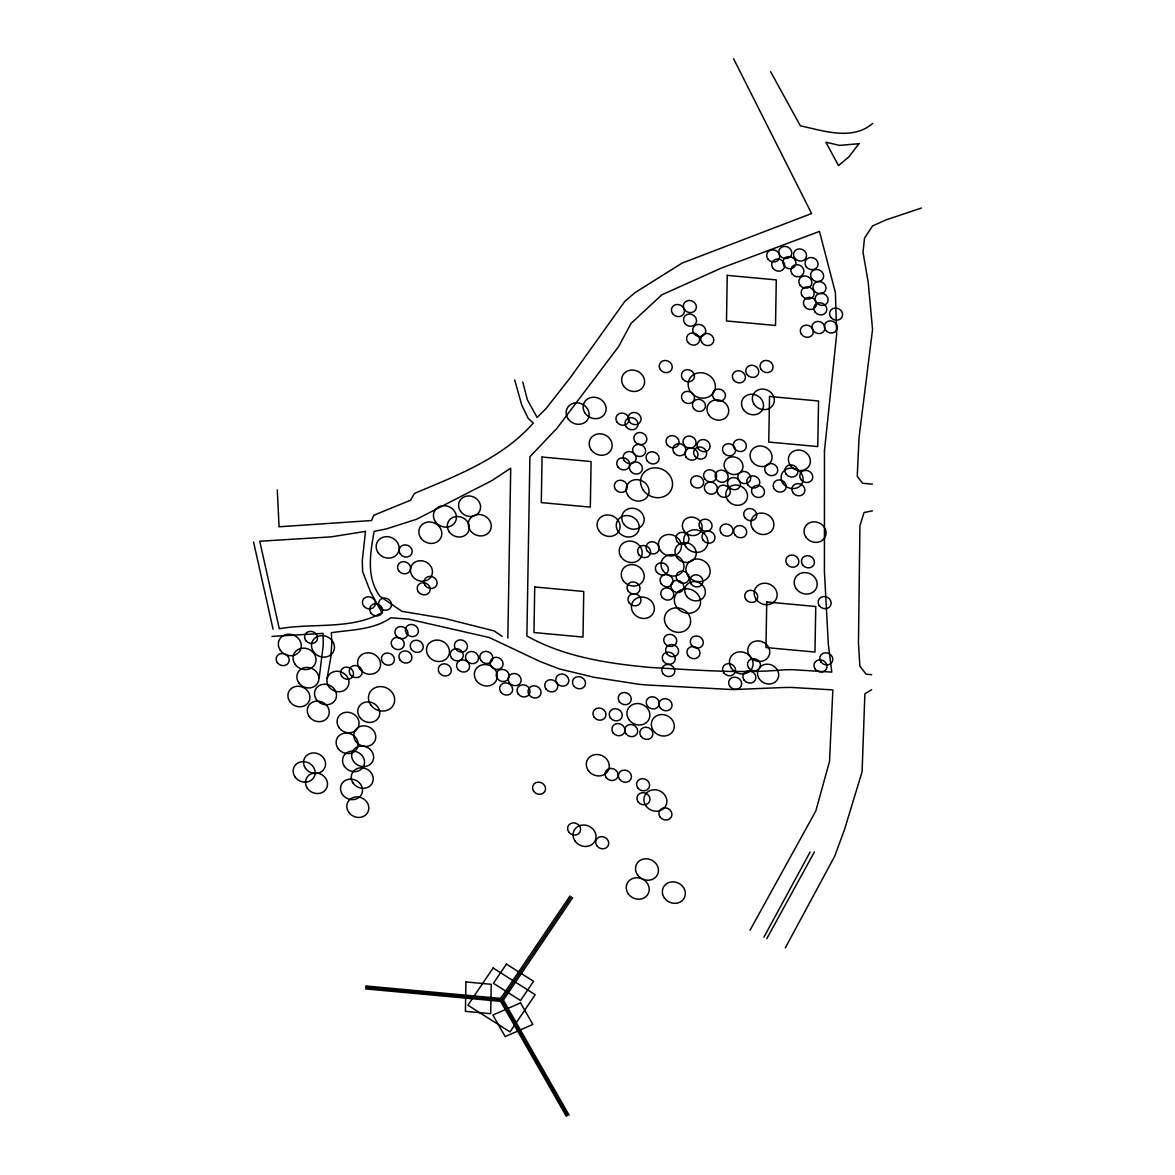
<?xml version="1.0" encoding="UTF-8"?>
<svg xmlns="http://www.w3.org/2000/svg" width="1175" height="1175" viewBox="0 0 1175 1175"><rect width="100%" height="100%" fill="white"/><g stroke="black" fill="none" stroke-linecap="round" stroke-linejoin="round"><path stroke-width="1.5" d="M507.835 638.054L510.714 468.208L491.928 480.56L416.479 519.291L386.399 528.912L374.12 531.379C370.345 553.028 365.924 577.175 379.951 596.298L401.968 611.338L445.163 618.549L494.352 630.99L502.107 636.424M319.159 678.107L323.198 645.604L323.11 633.369L271.998 636.424M327.091 678.416L330.821 657.295L331.864 642.373L331.306 632.708C351.633 629.668 373.239 629.991 390.893 617.8L408.724 619.152L489.241 637.511L539.736 661.378L559.285 668.913L594.139 677.314L638.333 684.188A301.99 271.19 25.3 0 0 647.19 684.996L732.877 689.593L782.697 687.551A247.426 222.192 25.3 0 1 791.524 687.434L832.869 689.901L829.506 761.459L815.788 811.044L750.002 930.248M785.326 947.828L834.691 856.267L844.678 829.065L862.083 771.725L864.888 693.793L871.644 689.696M763.926 937.18L810.089 852.066M814.393 851.963L766.805 938.605M500.197 999.102L570.007 895.938M365.66 987.426L501.563 999.954L571.358 896.804M502.915 1000.821L572.71 897.656M872.658 123.463C852.183 141 823.469 130.733 800.351 125.813L770.58 71.646M921.435 208.034L886.258 219.813L872.599 225.879L864.536 238.07L863.008 252.199L868.193 282.22L872.555 329.455L859.043 437.688L857.251 476.36L862.714 483.351L872.467 484.115M872.452 510.846L864.036 512.535L859.924 525.783L858.47 642.842L859.85 666.078L866.166 674.244L871.644 674.67M365.675 985.957L501.578 998.486M365.631 988.909L501.534 1001.423M502.944 999.352L569.038 1115.031M501.563 999.954L567.657 1115.648M500.168 1000.571L566.277 1116.25M733.597 58.75L811.602 213.542L682.087 263.097L634.852 292.751L624.748 301.461L570.653 377.175L546.052 408.577L537.122 417.478L527.355 399.779L522.802 382.066M514.679 379.951L521.773 405.169L528.251 418.462L533.274 423.103C501.945 458.558 456.928 475.493 414.437 493.412L410.633 500.197L373.841 515.223L371.52 520.54L279.062 526.782L277.285 489.902M253.565 541.983L273.055 629.198M824.468 450.833L824.409 571.197L828.316 644.194L831.783 672.129L793.198 669.706A221.825 199.207 25.3 0 0 784.959 669.765C740.103 673.804 695.159 669.912 650.333 667.459C607.93 663.508 564.602 657.104 526.885 635.998L529.91 456.737L557.082 428.141L618.623 346.537L631.107 323.331L661.76 294.852L721.538 268.003L819.474 231.431L835.396 292.604L836.673 334.185L824.468 450.833M465.917 981.947L465.418 1011.352L490.709 1013.687L491.209 984.283L465.917 981.947M534.728 586.971L533.964 632.547L582.991 637.07L583.755 591.48L534.728 586.971M542.072 457.031L541.293 502.606L590.32 507.13L591.098 461.555L542.072 457.031M727.266 275.376L726.488 320.951L775.515 325.475L776.278 279.9L727.266 275.376M769.522 396.474L768.758 442.064L817.771 446.573L818.549 400.998L769.522 396.474M766.732 601.967L765.968 647.557L814.98 652.066L815.758 606.491L766.732 601.967M365.513 531.379L362.282 560.681L362.634 571.637L370.478 591.847L381.978 612.66C351.472 630.064 312.873 622.765 279.298 628.742L259.748 541.234L331.1 536.872L365.513 531.379M493.118 967.994L467.929 1005.212L510.009 1031.914L535.183 994.696L493.118 967.994M506.425 964.102L493.427 983.299L520.569 1000.527L533.567 981.316L506.425 964.102M858.925 143.703L848.923 156.862L838.524 165.558L825.863 142.219L839.655 145.406L858.925 143.703M520.525 1002.892L492.883 1015.068L505.191 1036.6L532.833 1024.424L520.525 1002.892M617.037 422.222A6.668 5.992 25.3 0 0 628.346 422.251A6.668 5.992 25.3 0 0 621.913 413.057A6.668 5.992 25.3 0 0 617.037 422.222M629.212 421.59A6.668 5.992 25.3 0 0 640.522 421.634A6.668 5.992 25.3 0 0 634.089 412.44A6.668 5.992 25.3 0 0 629.212 421.59M626.128 426.731A6.668 5.992 25.3 0 0 637.423 426.775A6.668 5.992 25.3 0 0 630.99 417.566A6.668 5.992 25.3 0 0 626.128 426.731M617.83 466.857A6.668 5.992 25.3 0 0 629.139 466.901A6.668 5.992 25.3 0 0 622.706 457.707A6.668 5.992 25.3 0 0 617.83 466.857M624.263 460.659A6.668 5.992 25.3 0 0 635.572 460.703A6.668 5.992 25.3 0 0 629.139 451.508A6.668 5.992 25.3 0 0 624.263 460.659M630.505 471.028A6.668 5.992 25.3 0 0 641.814 471.058A6.668 5.992 25.3 0 0 635.381 461.863A6.668 5.992 25.3 0 0 630.505 471.028M633.736 453.462A6.668 5.992 25.3 0 0 645.046 453.506A6.668 5.992 25.3 0 0 638.613 444.312A6.668 5.992 25.3 0 0 633.736 453.462M667.18 444.723A6.668 5.992 25.3 0 0 678.489 444.752A6.668 5.992 25.3 0 0 672.056 435.558A6.668 5.992 25.3 0 0 667.18 444.723M673.995 452.757A6.668 5.992 25.3 0 0 685.289 452.786A6.668 5.992 25.3 0 0 678.856 443.592A6.668 5.992 25.3 0 0 673.995 452.757M684.144 445.149A6.668 5.992 25.3 0 0 695.453 445.193A6.668 5.992 25.3 0 0 689.02 435.998A6.668 5.992 25.3 0 0 684.144 445.149M704.706 478.886A6.668 5.992 25.3 0 0 716.016 478.93A6.668 5.992 25.3 0 0 709.582 469.736A6.668 5.992 25.3 0 0 704.706 478.886M705.47 491.165A6.668 5.992 25.3 0 0 716.779 491.194A6.668 5.992 25.3 0 0 710.346 482A6.668 5.992 25.3 0 0 705.47 491.165M716.265 479.253A6.668 5.992 25.3 0 0 727.575 479.297A6.668 5.992 25.3 0 0 721.142 470.088A6.668 5.992 25.3 0 0 716.265 479.253M718.38 494.322A6.668 5.992 25.3 0 0 729.69 494.352A6.668 5.992 25.3 0 0 723.257 485.157A6.668 5.992 25.3 0 0 718.38 494.322M728.588 486.67A6.668 5.992 25.3 0 0 739.898 486.714A6.668 5.992 25.3 0 0 733.464 477.52A6.668 5.992 25.3 0 0 728.588 486.67M725.724 470.103A9.65 8.666 25.3 0 0 742.071 470.162A9.65 8.666 25.3 0 0 732.774 456.855A9.65 8.666 25.3 0 0 725.724 470.103M727.722 500.212A11.089 9.958 25.3 0 0 746.507 500.271A11.089 9.958 25.3 0 0 735.814 484.996A11.089 9.958 25.3 0 0 727.722 500.212M752.632 494.455A6.668 5.992 25.3 0 0 763.941 494.499A6.668 5.992 25.3 0 0 757.508 485.304A6.668 5.992 25.3 0 0 752.632 494.455M684.085 530.938A10.076 9.047 25.3 0 0 701.181 530.997A10.076 9.047 25.3 0 0 691.458 517.103A10.076 9.047 25.3 0 0 684.085 530.938M700.168 528.295A6.668 5.992 25.3 0 0 711.477 528.324A6.668 5.992 25.3 0 0 705.044 519.13A6.668 5.992 25.3 0 0 700.168 528.295M677.079 541.44A6.668 5.992 25.3 0 0 688.388 541.484A6.668 5.992 25.3 0 0 681.955 532.29A6.668 5.992 25.3 0 0 677.079 541.44M685.803 546.698A12.338 11.074 25.3 0 0 706.718 546.772A12.338 11.074 25.3 0 0 694.807 529.763A12.338 11.074 25.3 0 0 685.803 546.698M703.105 540.192A6.668 5.992 25.3 0 0 714.415 540.221A6.668 5.992 25.3 0 0 707.982 531.027A6.668 5.992 25.3 0 0 703.105 540.192M676.829 557.449A10.839 9.738 25.3 0 0 695.218 557.508A10.839 9.738 25.3 0 0 684.746 542.556A10.839 9.738 25.3 0 0 676.829 557.449M688.036 575.97A12.367 11.104 25.3 0 0 708.995 576.044A12.367 11.104 25.3 0 0 697.069 558.992A12.367 11.104 25.3 0 0 688.036 575.97M677.255 580.259A6.668 5.992 25.3 0 0 688.565 580.303A6.668 5.992 25.3 0 0 682.132 571.109A6.668 5.992 25.3 0 0 677.255 580.259M691.062 583.916A6.668 5.992 25.3 0 0 702.356 583.946A6.668 5.992 25.3 0 0 695.923 574.751A6.668 5.992 25.3 0 0 691.062 583.916M686.553 596.033A10.516 9.444 25.3 0 0 704.398 596.092A10.516 9.444 25.3 0 0 694.249 581.596A10.516 9.444 25.3 0 0 686.553 596.033M676.624 607.123A13.366 12 25.3 0 0 699.287 607.196A13.366 12 25.3 0 0 686.391 588.763A13.366 12 25.3 0 0 676.624 607.123M621.237 557.141A11.706 10.516 25.3 0 0 641.08 557.214A11.706 10.516 25.3 0 0 629.785 541.073A11.706 10.516 25.3 0 0 621.237 557.141M628.14 591.054A6.668 5.992 25.3 0 0 639.435 591.084A6.668 5.992 25.3 0 0 633.002 581.889A6.668 5.992 25.3 0 0 628.14 591.054M629.08 602.819A6.668 5.992 25.3 0 0 640.39 602.863A6.668 5.992 25.3 0 0 633.957 593.669A6.668 5.992 25.3 0 0 629.08 602.819M623.705 523.947A11.442 10.281 25.3 0 0 643.107 524.006A11.442 10.281 25.3 0 0 632.077 508.232A11.442 10.281 25.3 0 0 623.705 523.947M643.371 490.21A16.303 14.629 25.3 0 0 670.998 490.298A16.303 14.629 25.3 0 0 655.283 467.826A16.303 14.629 25.3 0 0 643.371 490.21M765.85 472.629A6.668 5.992 25.3 0 0 777.16 472.673A6.668 5.992 25.3 0 0 770.727 463.479A6.668 5.992 25.3 0 0 765.85 472.629M774.296 489.05A6.668 5.992 25.3 0 0 785.605 489.079A6.668 5.992 25.3 0 0 779.172 479.885A6.668 5.992 25.3 0 0 774.296 489.05M785.972 474.01A6.668 5.992 25.3 0 0 797.282 474.054A6.668 5.992 25.3 0 0 790.848 464.859A6.668 5.992 25.3 0 0 785.972 474.01M793.007 492.751A6.668 5.992 25.3 0 0 804.317 492.795A6.668 5.992 25.3 0 0 797.884 483.601A6.668 5.992 25.3 0 0 793.007 492.751M800.865 479.488A6.668 5.992 25.3 0 0 812.175 479.532A6.668 5.992 25.3 0 0 805.742 470.338A6.668 5.992 25.3 0 0 800.865 479.488M723.668 672.746A6.668 5.992 25.3 0 0 734.977 672.79A6.668 5.992 25.3 0 0 728.544 663.596A6.668 5.992 25.3 0 0 723.668 672.746M729.763 686.303A6.668 5.992 25.3 0 0 741.072 686.347A6.668 5.992 25.3 0 0 734.639 677.138A6.668 5.992 25.3 0 0 729.763 686.303M731.511 668.384A12.058 10.825 25.3 0 0 751.956 668.457A12.058 10.825 25.3 0 0 740.323 651.831A12.058 10.825 25.3 0 0 731.511 668.384M743.995 680.017A6.668 5.992 25.3 0 0 755.305 680.061A6.668 5.992 25.3 0 0 748.872 670.866A6.668 5.992 25.3 0 0 743.995 680.017M749.694 656.282A11.207 10.061 25.3 0 0 768.7 656.355A11.207 10.061 25.3 0 0 757.89 640.889A11.207 10.061 25.3 0 0 749.694 656.282M759.358 679.003A10.81 9.708 25.3 0 0 777.688 679.077A10.81 9.708 25.3 0 0 767.26 664.169A10.81 9.708 25.3 0 0 759.358 679.003M690.548 391.76A13.85 12.44 25.3 0 0 714.048 391.833A13.85 12.44 25.3 0 0 700.682 372.725A13.85 12.44 25.3 0 0 690.548 391.76M708.892 415.069A11.089 9.958 25.3 0 0 727.692 415.127A11.089 9.958 25.3 0 0 717 399.838A11.089 9.958 25.3 0 0 708.892 415.069M619.357 701.651A6.668 5.992 25.3 0 0 630.667 701.681A6.668 5.992 25.3 0 0 624.233 692.486A6.668 5.992 25.3 0 0 619.357 701.651M625.776 733.611A6.668 5.992 25.3 0 0 637.085 733.655A6.668 5.992 25.3 0 0 630.652 724.461A6.668 5.992 25.3 0 0 625.776 733.611M647.337 705.896A6.668 5.992 25.3 0 0 658.646 705.94A6.668 5.992 25.3 0 0 652.213 696.746A6.668 5.992 25.3 0 0 647.337 705.896M628.933 719.614A11.706 10.516 25.3 0 0 648.776 719.673A11.706 10.516 25.3 0 0 637.482 703.531A11.706 10.516 25.3 0 0 628.933 719.614M653.359 730.63A11.706 10.516 25.3 0 0 673.202 730.688A11.706 10.516 25.3 0 0 661.907 714.547A11.706 10.516 25.3 0 0 653.359 730.63M420.856 538.018A11.706 10.516 25.3 0 0 440.713 538.091A11.706 10.516 25.3 0 0 429.418 521.95A11.706 10.516 25.3 0 0 420.856 538.018M435.455 521.729A11.706 10.516 25.3 0 0 455.312 521.803A11.706 10.516 25.3 0 0 444.018 505.661A11.706 10.516 25.3 0 0 435.455 521.729M470.279 530.527A11.706 10.516 25.3 0 0 490.137 530.601A11.706 10.516 25.3 0 0 478.842 514.459A11.706 10.516 25.3 0 0 470.279 530.527M359.609 668.854A11.706 10.516 25.3 0 0 379.466 668.913A11.706 10.516 25.3 0 0 368.172 652.771A11.706 10.516 25.3 0 0 359.609 668.854M640.962 736.343A6.668 5.992 25.3 0 0 652.272 736.387A6.668 5.992 25.3 0 0 645.839 727.193A6.668 5.992 25.3 0 0 640.962 736.343M613.042 732.701A6.668 5.992 25.3 0 0 624.351 732.73A6.668 5.992 25.3 0 0 617.918 723.536A6.668 5.992 25.3 0 0 613.042 732.701M594.065 717.132A6.668 5.992 25.3 0 0 605.375 717.176A6.668 5.992 25.3 0 0 598.927 707.982A6.668 5.992 25.3 0 0 594.065 717.132M610.339 717.808A6.668 5.992 25.3 0 0 621.648 717.852A6.668 5.992 25.3 0 0 615.215 708.657A6.668 5.992 25.3 0 0 610.339 717.808M411.367 649.364A6.668 5.992 25.3 0 0 422.677 649.408A6.668 5.992 25.3 0 0 416.244 640.199A6.668 5.992 25.3 0 0 411.367 649.364M382.507 662.142A6.668 5.992 25.3 0 0 393.816 662.186A6.668 5.992 25.3 0 0 387.383 652.992A6.668 5.992 25.3 0 0 382.507 662.142M392.332 646.573A6.668 5.992 25.3 0 0 403.642 646.602A6.668 5.992 25.3 0 0 397.209 637.408A6.668 5.992 25.3 0 0 392.332 646.573M400.043 660.027A6.668 5.992 25.3 0 0 411.353 660.071A6.668 5.992 25.3 0 0 404.92 650.877A6.668 5.992 25.3 0 0 400.043 660.027M451.391 657.838A6.668 5.992 25.3 0 0 462.7 657.883A6.668 5.992 25.3 0 0 456.267 648.688A6.668 5.992 25.3 0 0 451.391 657.838M439.406 672.952A6.668 5.992 25.3 0 0 450.715 672.981A6.668 5.992 25.3 0 0 444.282 663.787A6.668 5.992 25.3 0 0 439.406 672.952M480.942 660.497A6.668 5.992 25.3 0 0 492.252 660.541A6.668 5.992 25.3 0 0 485.818 651.332A6.668 5.992 25.3 0 0 480.942 660.497M500.741 692.016A6.668 5.992 25.3 0 0 512.05 692.06A6.668 5.992 25.3 0 0 505.617 682.866A6.668 5.992 25.3 0 0 500.741 692.016M529.176 694.939A6.668 5.992 25.3 0 0 540.485 694.968A6.668 5.992 25.3 0 0 534.052 685.774A6.668 5.992 25.3 0 0 529.176 694.939M545.846 688.844A6.668 5.992 25.3 0 0 557.156 688.873A6.668 5.992 25.3 0 0 550.722 679.679A6.668 5.992 25.3 0 0 545.846 688.844M556.906 683.13A6.668 5.992 25.3 0 0 568.215 683.174A6.668 5.992 25.3 0 0 561.782 673.98A6.668 5.992 25.3 0 0 556.906 683.13M573.591 685.745A6.668 5.992 25.3 0 0 584.9 685.789A6.668 5.992 25.3 0 0 578.467 676.594A6.668 5.992 25.3 0 0 573.591 685.745M476.374 680.604A11.706 10.516 25.3 0 0 496.217 680.663A11.706 10.516 25.3 0 0 484.923 664.521A11.706 10.516 25.3 0 0 476.374 680.604M428.508 656.135A11.706 10.516 25.3 0 0 448.351 656.208A11.706 10.516 25.3 0 0 437.056 640.067A11.706 10.516 25.3 0 0 428.508 656.135M378.174 552.735A11.706 10.516 25.3 0 0 398.031 552.808A11.706 10.516 25.3 0 0 386.737 536.652A11.706 10.516 25.3 0 0 378.174 552.735M663.053 570.697A11.706 10.516 25.3 0 0 682.895 570.756A11.706 10.516 25.3 0 0 671.601 554.615A11.706 10.516 25.3 0 0 663.053 570.697M660.467 550.561A11.706 10.516 25.3 0 0 680.325 550.634A11.706 10.516 25.3 0 0 669.03 534.478A11.706 10.516 25.3 0 0 660.467 550.561M756.201 599.294A11.706 10.516 25.3 0 0 776.058 599.367A11.706 10.516 25.3 0 0 764.763 583.226A11.706 10.516 25.3 0 0 756.201 599.294M796.209 588.675A11.706 10.516 25.3 0 0 816.067 588.734A11.706 10.516 25.3 0 0 804.772 572.592A11.706 10.516 25.3 0 0 796.209 588.675M623.661 386.09A11.706 10.516 25.3 0 0 643.503 386.164A11.706 10.516 25.3 0 0 632.209 370.022A11.706 10.516 25.3 0 0 623.661 386.09M585.165 413.292A11.706 10.516 25.3 0 0 605.008 413.365A11.706 10.516 25.3 0 0 593.713 397.223A11.706 10.516 25.3 0 0 585.165 413.292M623.279 580.67A11.706 10.516 25.3 0 0 643.122 580.744A11.706 10.516 25.3 0 0 631.827 564.602A11.706 10.516 25.3 0 0 623.279 580.67M691.414 645.075A6.668 5.992 25.3 0 0 702.723 645.119A6.668 5.992 25.3 0 0 696.29 635.925A6.668 5.992 25.3 0 0 691.414 645.075M688.051 655.635A6.668 5.992 25.3 0 0 699.36 655.665A6.668 5.992 25.3 0 0 692.927 646.47A6.668 5.992 25.3 0 0 688.051 655.635M662.891 673.554A6.668 5.992 25.3 0 0 674.2 673.598A6.668 5.992 25.3 0 0 667.767 664.404A6.668 5.992 25.3 0 0 662.891 673.554M663.39 661.246A6.668 5.992 25.3 0 0 674.685 661.29A6.668 5.992 25.3 0 0 668.252 652.096A6.668 5.992 25.3 0 0 663.39 661.246M664.844 643.445A6.668 5.992 25.3 0 0 676.154 643.489A6.668 5.992 25.3 0 0 669.721 634.294A6.668 5.992 25.3 0 0 664.844 643.445M752.94 529.117A11.706 10.516 25.3 0 0 772.783 529.191A11.706 10.516 25.3 0 0 761.488 513.049A11.706 10.516 25.3 0 0 752.94 529.117M744.832 517.646A6.668 5.992 25.3 0 0 756.142 517.676A6.668 5.992 25.3 0 0 749.709 508.481A6.668 5.992 25.3 0 0 744.832 517.646M721.127 533.112A6.668 5.992 25.3 0 0 732.436 533.156A6.668 5.992 25.3 0 0 726.003 523.962A6.668 5.992 25.3 0 0 721.127 533.112M734.772 534.713A6.668 5.992 25.3 0 0 746.081 534.757A6.668 5.992 25.3 0 0 739.648 525.548A6.668 5.992 25.3 0 0 734.772 534.713M745.817 599.426A6.668 5.992 25.3 0 0 757.126 599.456A6.668 5.992 25.3 0 0 750.693 590.261A6.668 5.992 25.3 0 0 745.817 599.426M633.413 613.071A11.706 10.516 25.3 0 0 653.256 613.144A11.706 10.516 25.3 0 0 641.976 597.003A11.706 10.516 25.3 0 0 633.413 613.071M656.487 571.902A6.668 5.992 25.3 0 0 667.782 571.946A6.668 5.992 25.3 0 0 661.349 562.752A6.668 5.992 25.3 0 0 656.487 571.902M661.173 583.725A6.668 5.992 25.3 0 0 672.482 583.755A6.668 5.992 25.3 0 0 666.049 574.56A6.668 5.992 25.3 0 0 661.173 583.725M661.863 597.047A6.668 5.992 25.3 0 0 673.172 597.076A6.668 5.992 25.3 0 0 666.739 587.882A6.668 5.992 25.3 0 0 661.863 597.047M671.968 589.483A6.668 5.992 25.3 0 0 683.277 589.527A6.668 5.992 25.3 0 0 676.844 580.332A6.668 5.992 25.3 0 0 671.968 589.483M638.745 554.585A6.668 5.992 25.3 0 0 650.054 554.629A6.668 5.992 25.3 0 0 643.621 545.435A6.668 5.992 25.3 0 0 638.745 554.585M647.19 550.884A6.668 5.992 25.3 0 0 658.485 550.913A6.668 5.992 25.3 0 0 652.052 541.719A6.668 5.992 25.3 0 0 647.19 550.884M599.103 531.012A11.706 10.516 25.3 0 0 618.961 531.071A11.706 10.516 25.3 0 0 607.666 514.929A11.706 10.516 25.3 0 0 599.103 531.012M618.27 531.614A11.706 10.516 25.3 0 0 638.128 531.688A11.706 10.516 25.3 0 0 626.833 515.531A11.706 10.516 25.3 0 0 618.27 531.614M591.216 449.849A11.706 10.516 25.3 0 0 611.059 449.922A11.706 10.516 25.3 0 0 599.764 433.781A11.706 10.516 25.3 0 0 591.216 449.849M568.157 418.902A11.706 10.516 25.3 0 0 588.014 418.961A11.706 10.516 25.3 0 0 576.719 402.819A11.706 10.516 25.3 0 0 568.157 418.902M628.082 495.703A11.706 10.516 25.3 0 0 647.924 495.762A11.706 10.516 25.3 0 0 636.63 479.62A11.706 10.516 25.3 0 0 628.082 495.703M615.436 489.343A6.668 5.992 25.3 0 0 626.745 489.387A6.668 5.992 25.3 0 0 620.312 480.193A6.668 5.992 25.3 0 0 615.436 489.343M723.609 452.801A6.668 5.992 25.3 0 0 734.918 452.83A6.668 5.992 25.3 0 0 728.485 443.636A6.668 5.992 25.3 0 0 723.609 452.801M647.19 460.908A6.668 5.992 25.3 0 0 658.499 460.938A6.668 5.992 25.3 0 0 652.066 451.743A6.668 5.992 25.3 0 0 647.19 460.908M672.541 313.593A6.668 5.992 25.3 0 0 683.85 313.622A6.668 5.992 25.3 0 0 677.417 304.428A6.668 5.992 25.3 0 0 672.541 313.593M684.482 309.598A6.668 5.992 25.3 0 0 695.791 309.627A6.668 5.992 25.3 0 0 689.358 300.433A6.668 5.992 25.3 0 0 684.482 309.598M687.698 342.101A6.668 5.992 25.3 0 0 699.008 342.131A6.668 5.992 25.3 0 0 692.574 332.936A6.668 5.992 25.3 0 0 687.698 342.101M693.837 333.524A6.668 5.992 25.3 0 0 705.147 333.553A6.668 5.992 25.3 0 0 698.714 324.359A6.668 5.992 25.3 0 0 693.837 333.524M701.872 342.571A6.668 5.992 25.3 0 0 713.181 342.615A6.668 5.992 25.3 0 0 706.748 333.421A6.668 5.992 25.3 0 0 701.872 342.571M363.53 605.845A6.668 5.992 25.3 0 0 374.84 605.889A6.668 5.992 25.3 0 0 368.407 596.694A6.668 5.992 25.3 0 0 363.53 605.845M370.771 612.895A6.668 5.992 25.3 0 0 382.081 612.939A6.668 5.992 25.3 0 0 375.647 603.744A6.668 5.992 25.3 0 0 370.771 612.895M379.657 607.196A6.668 5.992 25.3 0 0 390.952 607.225A6.668 5.992 25.3 0 0 384.519 598.031A6.668 5.992 25.3 0 0 379.657 607.196M305.676 640.463A6.668 5.992 25.3 0 0 316.971 640.507A6.668 5.992 25.3 0 0 310.538 631.313A6.668 5.992 25.3 0 0 305.676 640.463M277.285 662.597A6.668 5.992 25.3 0 0 288.595 662.641A6.668 5.992 25.3 0 0 282.162 653.432A6.668 5.992 25.3 0 0 277.285 662.597M280.355 650.304A11.706 10.516 25.3 0 0 300.213 650.363A11.706 10.516 25.3 0 0 288.918 634.221A11.706 10.516 25.3 0 0 280.355 650.304M295.057 664.227A11.706 10.516 25.3 0 0 314.9 664.286A11.706 10.516 25.3 0 0 303.605 648.145A11.706 10.516 25.3 0 0 295.057 664.227M313.505 651.728A11.706 10.516 25.3 0 0 333.362 651.787A11.706 10.516 25.3 0 0 322.067 635.646A11.706 10.516 25.3 0 0 313.505 651.728M783.035 483.468A11.207 10.061 25.3 0 0 802.04 483.527A11.207 10.061 25.3 0 0 791.23 468.076A11.207 10.061 25.3 0 0 783.035 483.468M805.991 537.21A11.207 10.061 25.3 0 0 824.997 537.283A11.207 10.061 25.3 0 0 814.172 521.817A11.207 10.061 25.3 0 0 805.991 537.21M339.017 727.619A11.207 10.061 25.3 0 0 358.022 727.678A11.207 10.061 25.3 0 0 347.213 712.226A11.207 10.061 25.3 0 0 339.017 727.619M359.726 717.279A11.207 10.061 25.3 0 0 378.732 717.337A11.207 10.061 25.3 0 0 367.922 701.886A11.207 10.061 25.3 0 0 359.726 717.279M355.687 741.234A11.207 10.061 25.3 0 0 374.693 741.308A11.207 10.061 25.3 0 0 363.883 725.842A11.207 10.061 25.3 0 0 355.687 741.234M338.048 748.431A11.207 10.061 25.3 0 0 357.053 748.49A11.207 10.061 25.3 0 0 346.243 733.038A11.207 10.061 25.3 0 0 338.048 748.431M353.572 761.429A11.207 10.061 25.3 0 0 372.578 761.488A11.207 10.061 25.3 0 0 361.753 746.037A11.207 10.061 25.3 0 0 353.572 761.429M344.466 766.467A11.207 10.061 25.3 0 0 363.472 766.541A11.207 10.061 25.3 0 0 352.647 751.075A11.207 10.061 25.3 0 0 344.466 766.467M353.176 783.182A11.207 10.061 25.3 0 0 372.181 783.24A11.207 10.061 25.3 0 0 361.371 767.789A11.207 10.061 25.3 0 0 353.176 783.182M342.439 794.476A11.207 10.061 25.3 0 0 361.445 794.55A11.207 10.061 25.3 0 0 350.635 779.084A11.207 10.061 25.3 0 0 342.439 794.476M348.755 812.292A11.207 10.061 25.3 0 0 367.76 812.351A11.207 10.061 25.3 0 0 356.95 796.9A11.207 10.061 25.3 0 0 348.755 812.292M752.015 461.393A11.207 10.061 25.3 0 0 771.02 461.452A11.207 10.061 25.3 0 0 760.21 446.001A11.207 10.061 25.3 0 0 752.015 461.393M790.32 465.418A11.207 10.061 25.3 0 0 809.325 465.476A11.207 10.061 25.3 0 0 798.515 450.025A11.207 10.061 25.3 0 0 790.32 465.418M743.452 409.634A11.207 10.061 25.3 0 0 762.457 409.693A11.207 10.061 25.3 0 0 751.648 394.242A11.207 10.061 25.3 0 0 743.452 409.634M754.277 404.479A11.207 10.061 25.3 0 0 773.282 404.553A11.207 10.061 25.3 0 0 762.472 389.087A11.207 10.061 25.3 0 0 754.277 404.479M815.098 668.986A6.668 5.992 25.3 0 0 826.407 669.016A6.668 5.992 25.3 0 0 819.974 659.821A6.668 5.992 25.3 0 0 815.098 668.986M820.884 661.922A6.668 5.992 25.3 0 0 832.194 661.966A6.668 5.992 25.3 0 0 825.761 652.771A6.668 5.992 25.3 0 0 820.884 661.922M748.607 667.797A6.668 5.992 25.3 0 0 759.917 667.841A6.668 5.992 25.3 0 0 753.483 658.646A6.668 5.992 25.3 0 0 748.607 667.797M660.144 707.761A6.668 5.992 25.3 0 0 671.454 707.805A6.668 5.992 25.3 0 0 665.021 698.611A6.668 5.992 25.3 0 0 660.144 707.761M518.146 693.896A6.668 5.992 25.3 0 0 529.455 693.94A6.668 5.992 25.3 0 0 523.022 684.746A6.668 5.992 25.3 0 0 518.146 693.896M509.245 682.631A6.668 5.992 25.3 0 0 520.554 682.66A6.668 5.992 25.3 0 0 514.121 673.466A6.668 5.992 25.3 0 0 509.245 682.631M491.194 666.445A6.668 5.992 25.3 0 0 502.489 666.475A6.668 5.992 25.3 0 0 496.056 657.28A6.668 5.992 25.3 0 0 491.194 666.445M497.289 678.518A6.668 5.992 25.3 0 0 508.584 678.548A6.668 5.992 25.3 0 0 502.151 669.353A6.668 5.992 25.3 0 0 497.289 678.518M457.677 669.03A6.668 5.992 25.3 0 0 468.987 669.06A6.668 5.992 25.3 0 0 462.553 659.865A6.668 5.992 25.3 0 0 457.677 669.03M466.622 660.614A6.668 5.992 25.3 0 0 477.931 660.644A6.668 5.992 25.3 0 0 471.498 651.449A6.668 5.992 25.3 0 0 466.622 660.614M455.548 648.997A6.668 5.992 25.3 0 0 466.857 649.026A6.668 5.992 25.3 0 0 460.424 639.832A6.668 5.992 25.3 0 0 455.548 648.997M406.506 633.575A6.668 5.992 25.3 0 0 417.815 633.619A6.668 5.992 25.3 0 0 411.382 624.424A6.668 5.992 25.3 0 0 406.506 633.575M396.019 635.69A6.668 5.992 25.3 0 0 407.328 635.719A6.668 5.992 25.3 0 0 400.895 626.525A6.668 5.992 25.3 0 0 396.019 635.69M350.326 674.597A6.668 5.992 25.3 0 0 361.621 674.641A6.668 5.992 25.3 0 0 355.188 665.447A6.668 5.992 25.3 0 0 350.326 674.597M341.617 676.198A6.668 5.992 25.3 0 0 352.926 676.242A6.668 5.992 25.3 0 0 346.493 667.048A6.668 5.992 25.3 0 0 341.617 676.198M328.868 686.626A11.207 10.061 25.3 0 0 347.873 686.685A11.207 10.061 25.3 0 0 337.063 671.233A11.207 10.061 25.3 0 0 328.868 686.626M316.442 699.595A11.207 10.061 25.3 0 0 335.448 699.654A11.207 10.061 25.3 0 0 324.638 684.202A11.207 10.061 25.3 0 0 316.442 699.595M298.803 682.793A11.207 10.061 25.3 0 0 317.808 682.851A11.207 10.061 25.3 0 0 306.983 667.4A11.207 10.061 25.3 0 0 298.803 682.793M289.843 701.622A11.207 10.061 25.3 0 0 308.849 701.695A11.207 10.061 25.3 0 0 298.024 686.229A11.207 10.061 25.3 0 0 289.843 701.622M309.201 716.5A11.207 10.061 25.3 0 0 328.207 716.559A11.207 10.061 25.3 0 0 317.397 701.108A11.207 10.061 25.3 0 0 309.201 716.5M295.101 776.998A11.207 10.061 25.3 0 0 314.107 777.057A11.207 10.061 25.3 0 0 303.297 761.606A11.207 10.061 25.3 0 0 295.101 776.998M305.5 768.303A11.207 10.061 25.3 0 0 324.506 768.362A11.207 10.061 25.3 0 0 313.696 752.911A11.207 10.061 25.3 0 0 305.5 768.303M307.453 788.381A11.207 10.061 25.3 0 0 326.459 788.44A11.207 10.061 25.3 0 0 315.649 772.988A11.207 10.061 25.3 0 0 307.453 788.381M460.527 511.316A11.207 10.061 25.3 0 0 479.532 511.375A11.207 10.061 25.3 0 0 468.722 495.923A11.207 10.061 25.3 0 0 460.527 511.316M449.276 531.864A11.207 10.061 25.3 0 0 468.282 531.937A11.207 10.061 25.3 0 0 457.457 516.471A11.207 10.061 25.3 0 0 449.276 531.864M425.203 585.458A6.668 5.992 25.3 0 0 436.512 585.502A6.668 5.992 25.3 0 0 430.079 576.308A6.668 5.992 25.3 0 0 425.203 585.458M418.3 591.803A6.668 5.992 25.3 0 0 429.609 591.847A6.668 5.992 25.3 0 0 423.176 582.653A6.668 5.992 25.3 0 0 418.3 591.803M400.293 554.012A6.668 5.992 25.3 0 0 411.603 554.042A6.668 5.992 25.3 0 0 405.169 544.847A6.668 5.992 25.3 0 0 400.293 554.012M398.692 570.756A6.668 5.992 25.3 0 0 410.002 570.8A6.668 5.992 25.3 0 0 403.568 561.606A6.668 5.992 25.3 0 0 398.692 570.756M412.381 576.088A11.207 10.061 25.3 0 0 431.387 576.161A11.207 10.061 25.3 0 0 420.577 560.695A11.207 10.061 25.3 0 0 412.381 576.088M666.71 626.187A13.366 12 25.3 0 0 689.373 626.275A13.366 12 25.3 0 0 676.477 607.842A13.366 12 25.3 0 0 666.71 626.187M370.742 704.912A13.366 12 25.3 0 0 393.405 705A13.366 12 25.3 0 0 380.509 686.567A13.366 12 25.3 0 0 370.742 704.912M819.254 605.654A6.668 5.992 25.3 0 0 830.563 605.698A6.668 5.992 25.3 0 0 824.13 596.503A6.668 5.992 25.3 0 0 819.254 605.654M786.971 564.176A6.668 5.992 25.3 0 0 798.28 564.22A6.668 5.992 25.3 0 0 791.847 555.026A6.668 5.992 25.3 0 0 786.971 564.176M802.54 564.793A6.668 5.992 25.3 0 0 813.849 564.837A6.668 5.992 25.3 0 0 807.416 555.643A6.668 5.992 25.3 0 0 802.54 564.793M738.855 480.56A6.668 5.992 25.3 0 0 750.164 480.604A6.668 5.992 25.3 0 0 743.731 471.41A6.668 5.992 25.3 0 0 738.855 480.56M747.902 484.952A6.668 5.992 25.3 0 0 759.212 484.996A6.668 5.992 25.3 0 0 752.778 475.802A6.668 5.992 25.3 0 0 747.902 484.952M713.548 398.149A6.668 5.992 25.3 0 0 724.857 398.178A6.668 5.992 25.3 0 0 718.424 388.984A6.668 5.992 25.3 0 0 713.548 398.149M733.508 379.848A6.668 5.992 25.3 0 0 744.818 379.892A6.668 5.992 25.3 0 0 738.385 370.698A6.668 5.992 25.3 0 0 733.508 379.848M746.874 374.355A6.668 5.992 25.3 0 0 758.183 374.399A6.668 5.992 25.3 0 0 751.75 365.205A6.668 5.992 25.3 0 0 746.874 374.355M761.165 369.552A6.668 5.992 25.3 0 0 772.474 369.582A6.668 5.992 25.3 0 0 766.041 360.387A6.668 5.992 25.3 0 0 761.165 369.552M693.558 408.445A6.668 5.992 25.3 0 0 704.868 408.489A6.668 5.992 25.3 0 0 698.435 399.294A6.668 5.992 25.3 0 0 693.558 408.445M682.616 400.499A6.668 5.992 25.3 0 0 693.926 400.528A6.668 5.992 25.3 0 0 687.492 391.334A6.668 5.992 25.3 0 0 682.616 400.499M645.927 805.815A11.706 10.516 25.3 0 0 665.784 805.874A11.706 10.516 25.3 0 0 654.49 789.732A11.706 10.516 25.3 0 0 645.927 805.815M628.273 893.808A11.706 10.516 25.3 0 0 648.13 893.881A11.706 10.516 25.3 0 0 636.835 877.74A11.706 10.516 25.3 0 0 628.273 893.808M637.511 874.846A11.706 10.516 25.3 0 0 657.354 874.92A11.706 10.516 25.3 0 0 646.059 858.778A11.706 10.516 25.3 0 0 637.511 874.846M664.374 897.935A11.706 10.516 25.3 0 0 684.232 898.008A11.706 10.516 25.3 0 0 672.937 881.852A11.706 10.516 25.3 0 0 664.374 897.935M575.074 841.065A11.706 10.516 25.3 0 0 594.932 841.138A11.706 10.516 25.3 0 0 583.637 824.997A11.706 10.516 25.3 0 0 575.074 841.065M568.7 832.003A6.668 5.992 25.3 0 0 580.009 832.047A6.668 5.992 25.3 0 0 573.576 822.852A6.668 5.992 25.3 0 0 568.7 832.003M596.827 845.765A6.668 5.992 25.3 0 0 608.136 845.809A6.668 5.992 25.3 0 0 601.703 836.615A6.668 5.992 25.3 0 0 596.827 845.765M637.687 787.793A6.668 5.992 25.3 0 0 648.997 787.837A6.668 5.992 25.3 0 0 642.563 778.643A6.668 5.992 25.3 0 0 637.687 787.793M660.027 816.963A6.668 5.992 25.3 0 0 671.336 816.992A6.668 5.992 25.3 0 0 664.903 807.798A6.668 5.992 25.3 0 0 660.027 816.963M638.084 801.791A6.668 5.992 25.3 0 0 649.378 801.835A6.668 5.992 25.3 0 0 642.945 792.64A6.668 5.992 25.3 0 0 638.084 801.791M533.656 791.274A6.668 5.992 25.3 0 0 544.965 791.304A6.668 5.992 25.3 0 0 538.532 782.109A6.668 5.992 25.3 0 0 533.656 791.274M619.533 779.245A6.668 5.992 25.3 0 0 630.843 779.275A6.668 5.992 25.3 0 0 624.41 770.08A6.668 5.992 25.3 0 0 619.533 779.245M606.183 777.512A6.668 5.992 25.3 0 0 617.492 777.542A6.668 5.992 25.3 0 0 611.059 768.347A6.668 5.992 25.3 0 0 606.183 777.512M588.293 770.536A11.706 10.516 25.3 0 0 608.136 770.609A11.706 10.516 25.3 0 0 596.841 754.467A11.706 10.516 25.3 0 0 588.293 770.536M660.365 369.611A6.668 5.992 25.3 0 0 671.659 369.64A6.668 5.992 25.3 0 0 665.226 360.446A6.668 5.992 25.3 0 0 660.365 369.611M767.804 258.97A6.668 5.992 25.3 0 0 779.113 258.999A6.668 5.992 25.3 0 0 772.68 249.805A6.668 5.992 25.3 0 0 767.804 258.97M772.812 268.15A6.668 5.992 25.3 0 0 784.122 268.194A6.668 5.992 25.3 0 0 777.688 258.999A6.668 5.992 25.3 0 0 772.812 268.15M779.906 255.504A6.668 5.992 25.3 0 0 791.201 255.548A6.668 5.992 25.3 0 0 784.768 246.353A6.668 5.992 25.3 0 0 779.906 255.504M794.638 258.03A6.668 5.992 25.3 0 0 805.947 258.074A6.668 5.992 25.3 0 0 799.514 248.88A6.668 5.992 25.3 0 0 794.638 258.03M784.019 265.726A6.668 5.992 25.3 0 0 795.328 265.77A6.668 5.992 25.3 0 0 788.895 256.561A6.668 5.992 25.3 0 0 784.019 265.726M791.979 273.76A6.668 5.992 25.3 0 0 803.289 273.804A6.668 5.992 25.3 0 0 796.856 264.61A6.668 5.992 25.3 0 0 791.979 273.76M806.138 266.622A6.668 5.992 25.3 0 0 817.447 266.666A6.668 5.992 25.3 0 0 811.014 257.472A6.668 5.992 25.3 0 0 806.138 266.622M799.94 285.099A6.668 5.992 25.3 0 0 811.249 285.143A6.668 5.992 25.3 0 0 804.816 275.949A6.668 5.992 25.3 0 0 799.94 285.099M811.734 278.607A6.668 5.992 25.3 0 0 823.043 278.637A6.668 5.992 25.3 0 0 816.61 269.442A6.668 5.992 25.3 0 0 811.734 278.607M802.29 296.012A6.668 5.992 25.3 0 0 813.599 296.041A6.668 5.992 25.3 0 0 807.166 286.847A6.668 5.992 25.3 0 0 802.29 296.012M814.084 290.607A6.668 5.992 25.3 0 0 825.393 290.651A6.668 5.992 25.3 0 0 818.96 281.457A6.668 5.992 25.3 0 0 814.084 290.607M801.423 334.287A6.668 5.992 25.3 0 0 812.733 334.317A6.668 5.992 25.3 0 0 806.3 325.123A6.668 5.992 25.3 0 0 801.423 334.287M813.071 330.542A6.668 5.992 25.3 0 0 824.38 330.572A6.668 5.992 25.3 0 0 817.947 321.377A6.668 5.992 25.3 0 0 813.071 330.542M830.666 317.147A6.668 5.992 25.3 0 0 841.976 317.191A6.668 5.992 25.3 0 0 835.543 307.997A6.668 5.992 25.3 0 0 830.666 317.147M804.581 306.455A6.668 5.992 25.3 0 0 815.891 306.484A6.668 5.992 25.3 0 0 809.457 297.29A6.668 5.992 25.3 0 0 804.581 306.455M816.228 302.386A6.668 5.992 25.3 0 0 827.538 302.416A6.668 5.992 25.3 0 0 821.105 293.221A6.668 5.992 25.3 0 0 816.228 302.386M814.921 311.904A6.668 5.992 25.3 0 0 826.216 311.933A6.668 5.992 25.3 0 0 819.783 302.739A6.668 5.992 25.3 0 0 814.921 311.904M825.423 329.969A6.668 5.992 25.3 0 0 836.732 330.013A6.668 5.992 25.3 0 0 830.299 320.819A6.668 5.992 25.3 0 0 825.423 329.969M684.643 323.198A6.668 5.992 25.3 0 0 695.952 323.228A6.668 5.992 25.3 0 0 689.519 314.033A6.668 5.992 25.3 0 0 684.643 323.198M682.543 378.761A6.668 5.992 25.3 0 0 693.852 378.805A6.668 5.992 25.3 0 0 687.419 369.611A6.668 5.992 25.3 0 0 682.543 378.761M634.955 441.624A6.668 5.992 25.3 0 0 646.265 441.653A6.668 5.992 25.3 0 0 639.832 432.459A6.668 5.992 25.3 0 0 634.955 441.624M666.695 653.653A6.668 5.992 25.3 0 0 678.004 653.697A6.668 5.992 25.3 0 0 671.571 644.502A6.668 5.992 25.3 0 0 666.695 653.653M734.448 448.542A6.668 5.992 25.3 0 0 745.758 448.586A6.668 5.992 25.3 0 0 739.325 439.391A6.668 5.992 25.3 0 0 734.448 448.542M698.2 448.659A6.668 5.992 25.3 0 0 709.494 448.688A6.668 5.992 25.3 0 0 703.061 439.494A6.668 5.992 25.3 0 0 698.2 448.659M694.763 456.091A6.668 5.992 25.3 0 0 706.072 456.135A6.668 5.992 25.3 0 0 699.639 446.941A6.668 5.992 25.3 0 0 694.763 456.091M686.068 457.148A6.668 5.992 25.3 0 0 697.377 457.178A6.668 5.992 25.3 0 0 690.944 447.983A6.668 5.992 25.3 0 0 686.068 457.148M691.737 484.967A6.668 5.992 25.3 0 0 703.047 485.011A6.668 5.992 25.3 0 0 696.613 475.816A6.668 5.992 25.3 0 0 691.737 484.967"/></g></svg>
